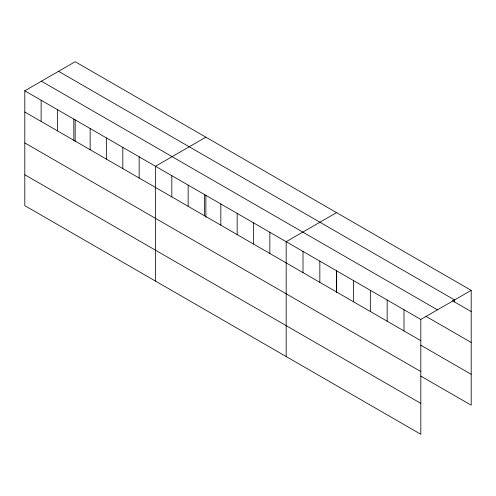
<?xml version="1.0" encoding="UTF-8"?>
<svg xmlns="http://www.w3.org/2000/svg" width="496" height="496" viewBox="0 0 496 496"><rect width="100%" height="100%" fill="white"/><g stroke="black" fill="none" stroke-linecap="round" stroke-linejoin="round"><path stroke-width="0.74" d="M24.8 90.805L420.825 319.443L420.825 434.279L24.8 205.642L24.8 90.805L75.175 61.721L471.2 290.358L471.2 405.195L420.707 376.049M205.865 137.169L155.49 166.253L155.49 281.089M336.555 212.623L286.173 241.707L286.173 356.543M420.825 319.443L471.2 290.358M58.553 71.319L454.578 299.956M452.426 300.719L471.2 311.562M41.422 81.208L437.447 309.845M425.884 316.299L471.2 342.463M24.8 112.003L420.825 340.647M420.707 345.148L471.2 374.3M24.8 142.904L420.825 371.547M24.8 174.741L420.825 403.378M454.367 299.572L454.367 301.841M403.992 309.727L403.992 330.925M387.165 300.012L387.165 321.21M370.332 290.29L370.332 311.494M353.499 280.575L353.499 301.773M336.666 270.859L336.666 292.057M336.555 270.785L336.555 292.77M319.839 261.144L319.839 282.342M303.006 251.422L303.006 272.62M269.843 232.277L269.843 253.475M253.506 222.847L253.506 244.044M237.169 213.41L237.169 234.608M220.832 203.98L220.832 225.178M205.865 195.331L205.865 217.316M204.495 194.55L204.495 215.748M188.158 185.12L188.158 206.317M171.827 175.683L171.827 196.887M139.153 156.823L139.153 178.021M122.816 147.393L122.816 168.59M106.479 137.962L106.479 159.16M90.142 128.526L90.142 149.73M75.175 119.883L75.175 141.862M73.811 119.096L73.811 140.294M57.474 109.666L57.474 130.863M41.137 100.235L41.137 121.433"/></g></svg>
